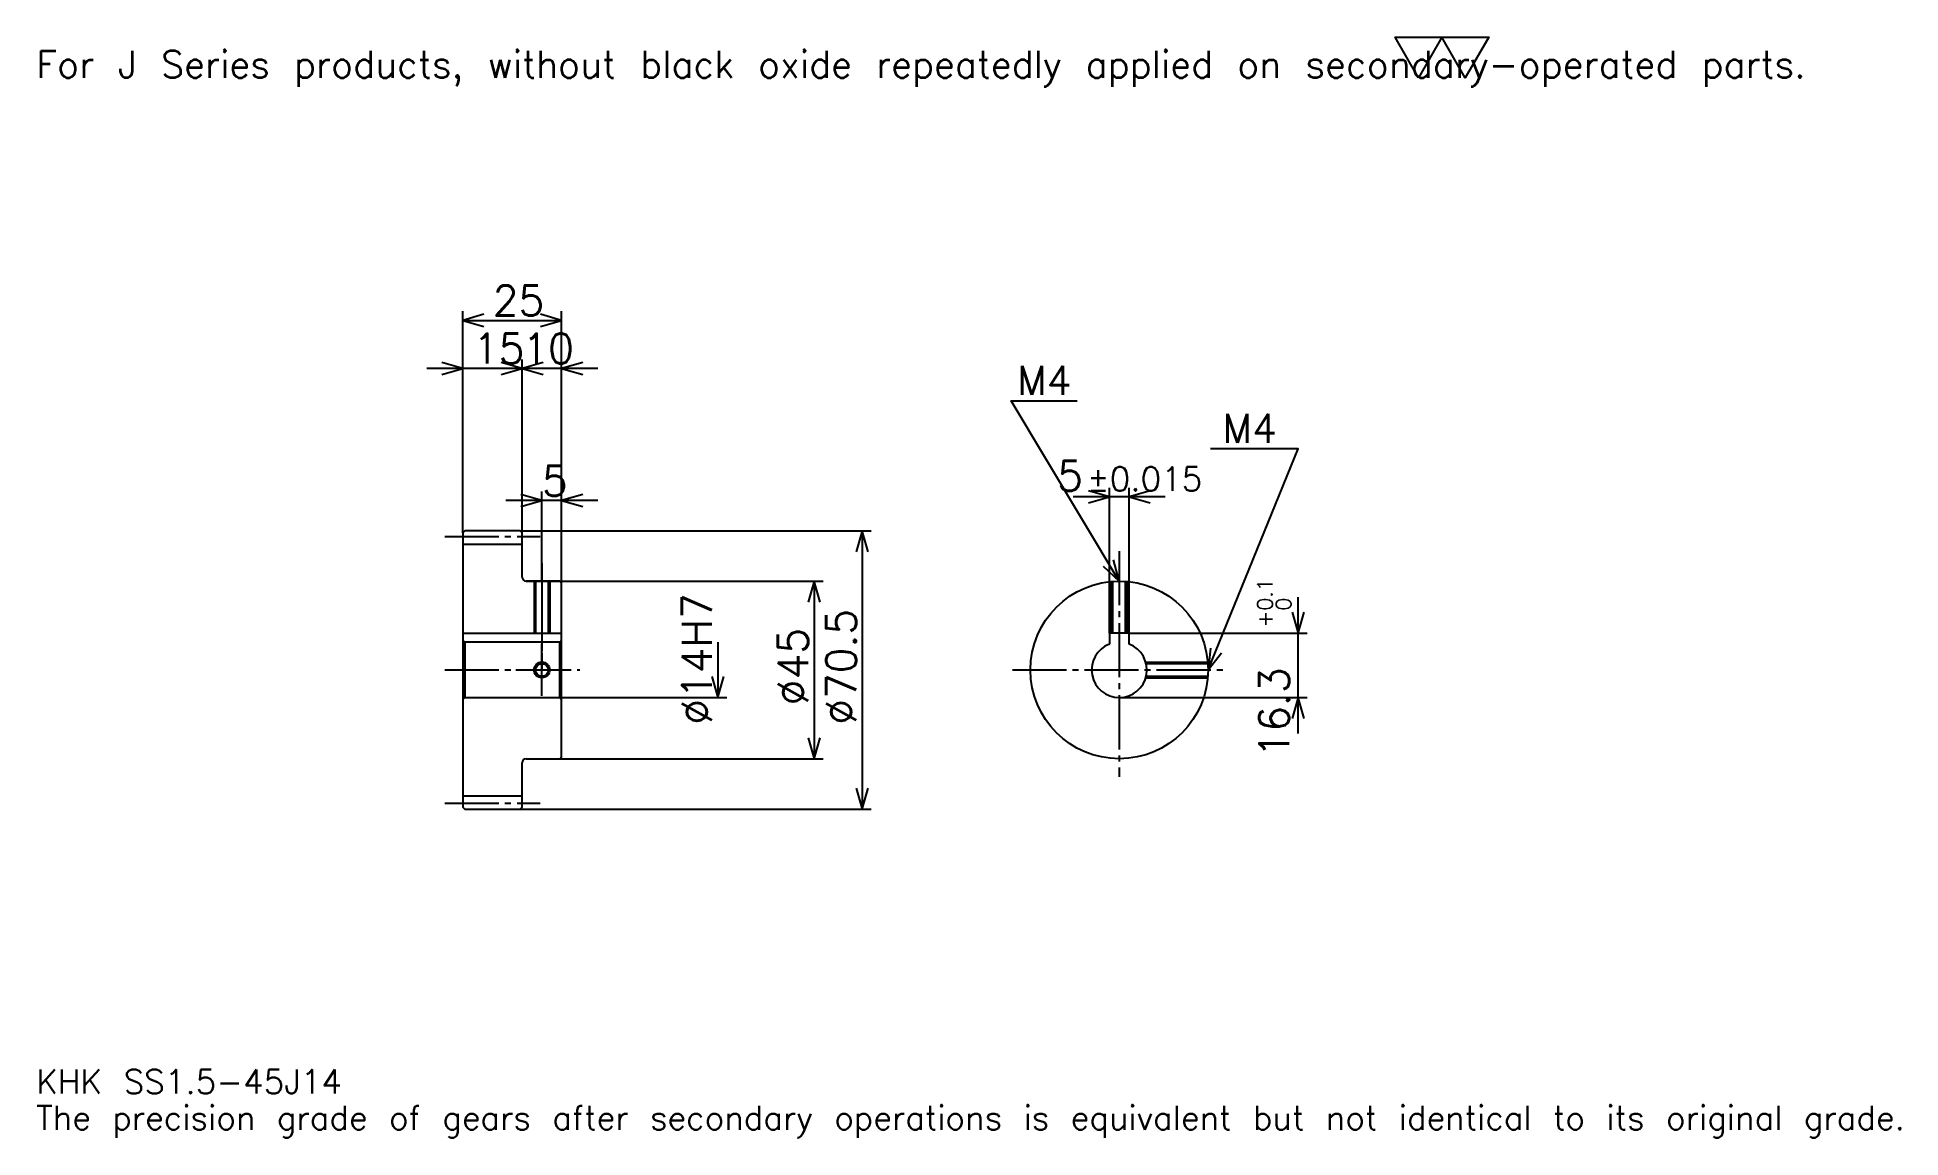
# Model space of a CAD drawing. Extents: x 15 to 487, y 6 to 284.
import ezdxf

# ---------------------------------------------------------------- set-up
doc = ezdxf.new("R2010")
doc.units = 0
doc.linetypes.add('DASHDOT', pattern=[18.260869, 13.695652, -1.521739, 1.521739, -1.521739])
doc.layers.get('0').update_dxf_attribs({"linetype": 'CONTINUOUS'})
doc.layers.add('DASHDOT', color=6, linetype='DASHDOT')
doc.styles.add('KANJI', font='TXT', dxfattribs={"bigfont": 'BIGFONT'})

msp = doc.modelspace()

# ---------------------------------------------------------------- linework, layer by layer
at = {"color": 5}
for p, q in [((123.260864, 159.271744), (123.260864, 214.815216)), ((123.260864, 212.532608), (148.260864, 212.532608)), ((148.260864, 159.271744), (148.260864, 214.815216)), ((147.391296, 200.358704), (114.130432, 200.358704)), ((157.391296, 200.358704), (129.130432, 200.358704)), ((138.260864, 159.271744), (138.260864, 202.641312)), ((286.956512, 133.321747), (286.956512, 170.108704)), ((291.956512, 133.321747), (291.956512, 170.108704)), ((157.391296, 166.880432), (134.130432, 166.880432)), ((143.260864, 159.271744), (143.260864, 169.163055)), ((301.086945, 167.826096), (277.82608, 167.826096)), ((123.260864, 158.771744), (123.260864, 159.271744)), ((137.760864, 159.271744), (148.260864, 159.271744)), ((138.260864, 158.771744), (138.260864, 159.271744)), ((143.260864, 146.521744), (143.260864, 159.271744)), ((143.260864, 146.521744), (143.260864, 159.271744)), ((148.260864, 159.271744), (226.630432, 159.271744)), ((148.260864, 146.021744), (148.260864, 159.271744)), ((224.347824, 159.271744), (224.347824, 88.771744)), ((139.260864, 146.521744), (148.260864, 146.521744)), ((148.260864, 146.521744), (214.456512, 146.521744)), ((212.173904, 146.521744), (212.173904, 101.521744)), ((334.782593, 107.891312), (334.782593, 142.452179)), ((291.956512, 133.321747), (337.065186, 133.321747)), ((187.82608, 131.021744), (187.82608, 117.021744)), ((148.260864, 117.021744), (190.108688, 117.021744)), ((289.456512, 117.021744), (337.065186, 117.021744)), ((139.260864, 101.521744), (148.260864, 101.521744)), ((148.260864, 101.521744), (214.456512, 101.521744)), ((137.760864, 88.771744), (148.260864, 88.771744)), ((148.260864, 88.771744), (226.630432, 88.771744))]:
    msp.add_line(p, q, dxfattribs=at)
at = {"color": 4}
for p, q in [((123.260864, 155.896744), (138.260864, 155.896744)), ((123.260864, 133.321747), (148.260864, 133.321747)), ((123.760864, 131.021744), (123.760864, 117.021744)), ((147.760864, 131.021744), (148.260864, 131.521744)), ((147.760864, 117.021744), (148.260864, 116.521744)), ((123.260864, 92.146744), (138.260864, 92.146744))]:
    msp.add_line(p, q, dxfattribs=at)
at = {"color": 7}
msp.add_lwpolyline([(365.217377, 273.913055), (359.282593, 284.200012), (383.021729, 284.200012), (377.086945, 273.913055), (371.152161, 284.200012), (365.217377, 273.913055)], dxfattribs=at)
at = {"color": 5}
for points in [[(128.586945, 214.054352), (123.260864, 212.532608), (128.586945, 211.010864)], [(142.934784, 211.010864), (148.260864, 212.532608), (142.934784, 214.054352)], [(117.934776, 198.836975), (123.260864, 200.358704), (117.934776, 201.880432)], [(132.934784, 198.836975), (138.260864, 200.358704), (132.934784, 201.880432)], [(143.586945, 201.880432), (138.260864, 200.358704), (143.586945, 198.836975)], [(153.586945, 201.880432), (148.260864, 200.358704), (153.586945, 198.836975)], [(289.456512, 146.521744), (262.065216, 192.17392), (278.804321, 192.17392)], [(311.956512, 124.021744), (334.782593, 180), (312.565247, 180)], [(137.934784, 165.358704), (143.260864, 166.880432), (137.934784, 168.402176)], [(153.586945, 168.402176), (148.260864, 166.880432), (153.586945, 165.358704)], [(281.630432, 166.304352), (286.956512, 167.826096), (281.630432, 169.347839)], [(297.282593, 169.347839), (291.956512, 167.826096), (297.282593, 166.304352)], [(225.869568, 153.945648), (224.347824, 159.271744), (222.82608, 153.945648)], [(285.411377, 150.305893), (289.456512, 146.521744), (288.021149, 151.87175)], [(213.695648, 141.195648), (212.173904, 146.521744), (210.652161, 141.195648)], [(333.260864, 138.647827), (334.782593, 133.321747), (336.304321, 138.647827)], [(312.558472, 129.528152), (311.956512, 124.021744), (315.376648, 128.378983)], [(186.304337, 122.347832), (187.82608, 117.021744), (189.347809, 122.347832)], [(336.304321, 111.695656), (334.782593, 117.021744), (333.260864, 111.695656)], [(210.652161, 106.847832), (212.173904, 101.521744), (213.695648, 106.847832)], [(222.82608, 94.097832), (224.347824, 88.771744), (225.869568, 94.097832)]]:
    msp.add_lwpolyline(points, dxfattribs=at)
at = {"color": 4}
for points in [[(138.260864, 147.521744), (138.260864, 158.771744), (137.760864, 159.271744), (123.760864, 159.271744), (123.260864, 158.771744), (123.260864, 116.521744)], [(139.260864, 101.521744), (147.760864, 101.521744), (148.260864, 102.021744), (148.260864, 146.021744), (147.760864, 146.521744), (139.260864, 146.521744)], [(141.260864, 146.521744), (141.260864, 133.321747)], [(141.640869, 146.521744), (141.640869, 133.321747)], [(144.880859, 146.521744), (144.880859, 133.321747)], [(145.260864, 146.521744), (145.260864, 133.321747)], [(287.456512, 133.321747), (287.456512, 146.432678)], [(287.836517, 133.321747), (287.836517, 146.463348)], [(291.076508, 133.321747), (291.076508, 146.463348)], [(291.456512, 133.321747), (291.456512, 146.432678)], [(291.956512, 130.560089), (291.956512, 133.321747), (286.956512, 133.321747), (286.956512, 130.560089)], [(123.260864, 116.521744), (123.760864, 117.021744), (147.760864, 117.021744), (147.760864, 131.021744), (123.760864, 131.021744), (123.260864, 131.521744)], [(296.164734, 126.021744), (311.867432, 126.021744)], [(296.266479, 125.641747), (311.898132, 125.641747)], [(296.164734, 122.021744), (311.867432, 122.021744)], [(296.266479, 122.401741), (311.898132, 122.401741)], [(123.260864, 116.521744), (123.260864, 89.271744), (123.760864, 88.771744), (137.760864, 88.771744), (138.260864, 89.271744), (138.260864, 100.521744)]]:
    msp.add_lwpolyline(points, dxfattribs=at)
for centre, radius in [((289.456512, 124.021744), 22.5), ((143.260864, 124.021744), 1.62)]:
    msp.add_circle(centre, radius, dxfattribs=at)
at = {"color": 7}
msp.add_circle((143.260864, 124.021744), 2, dxfattribs=at)
at = {"color": 4}
for centre, radius, start, end in [((139.260864, 147.521744), 1, 180, 270), ((289.456512, 124.021744), 7, 110.92483306, 69.07516694), ((139.260864, 100.521744), 1, 90, 180)]:
    msp.add_arc(centre, radius, start, end, dxfattribs=at)
at = {"layer": 'DASHDOT', "color": 7}
for p, q in [((118.695648, 157.771744), (142.82608, 157.771744)), ((289.456512, 154.130432), (289.456512, 96.956528)), ((143.260864, 146.521744), (143.260864, 124.021744)), ((118.695648, 124.021744), (152.82608, 124.021744)), ((262.391296, 124.021744), (316.521729, 124.021744)), ((118.695648, 90.271744), (142.82608, 90.271744))]:
    msp.add_line(p, q, dxfattribs=at)
for points in [[(143.260864, 151.08696), (143.260864, 128.756531)], [(143.260864, 117.456528), (143.260864, 130.58696)], [(136.695648, 124.021744), (149.82608, 124.021744)]]:
    msp.add_lwpolyline(points, dxfattribs=at)

# ---------------------------------------------------------------- texts
at = {"color": 7, "style": 'KANJI'}
for s, height, p in [('For J Series products, without black oxide repeatedly applied on secondary-operated parts.', 6.847826, (15.217391, 273.913055)), ('25', 7.608696, (130.815216, 213.75)), ('15', 7.608696, (125.815208, 201.576096)), ('10', 7.608696, (138.315216, 201.576096)), ('M4', 7.304348, (263.586945, 193.695648)), ('M4', 7.304348, (315.608704, 181.521744)), ('5', 7.608696, (143.28804, 168.097839)), ('5', 7.608696, (273.750671, 169.347839)), ('%%p0.015', 6.086957, (281.282349, 169.347839)), ('KHK SS1.5-45J14', 6.086957, (15.217391, 16.73913)), ('The precision grade of gears after secondary operations is equivalent but not identical to its original grade.', 6.086957, (15.217391, 7.608696))]:
    msp.add_text(s, height=height, dxfattribs=at).set_placement(p)
for s, height, p in [('%%c14H7', 7.608696, (186.304337, 110.135872)), ('0.1', 3.804348, (328.239136, 139.040939)), ('0', 3.804348, (332.956512, 139.040939)), ('%%c70.5', 7.608696, (222.82608, 110.13588)), ('+', 3.804348, (328.239136, 134.780075)), ('%%c45', 7.608696, (210.652161, 115.081528)), ('16.3', 7.608696, (332.5, 101.846626))]:
    msp.add_text(s, height=height, rotation=90, dxfattribs=at).set_placement(p)

doc.saveas('drawing.dxf')
